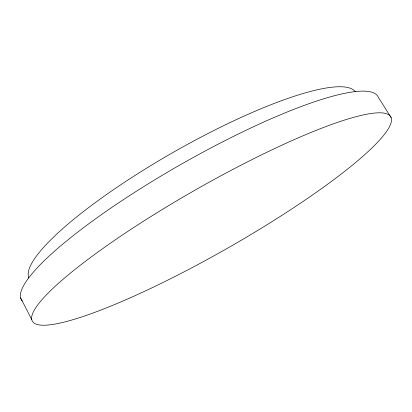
<?xml version="1.0" encoding="UTF-8"?>
<svg xmlns="http://www.w3.org/2000/svg" width="412" height="412" viewBox="0 0 412 412"><rect width="100%" height="100%" fill="white"/><g stroke="black" fill="none" stroke-linecap="round" stroke-linejoin="round"><path stroke-width="0.62" d="M391.122 117.611A206.283 33.259 -29.7 0 0 111.637 242.354A206.283 33.259 -29.7 0 0 131.938 297.073A206.283 33.259 -29.7 0 0 391.122 117.611L378.386 97.397A205.222 38.64 -29.7 0 0 179.601 165.171A205.222 38.64 -29.7 0 0 22.233 301.017M20.688 298.046L31.786 319.661M28.825 277.976A188.016 38.599 -29.7 0 1 173.771 152.043A188.016 38.599 -29.7 0 1 355.427 91.855"/></g></svg>
